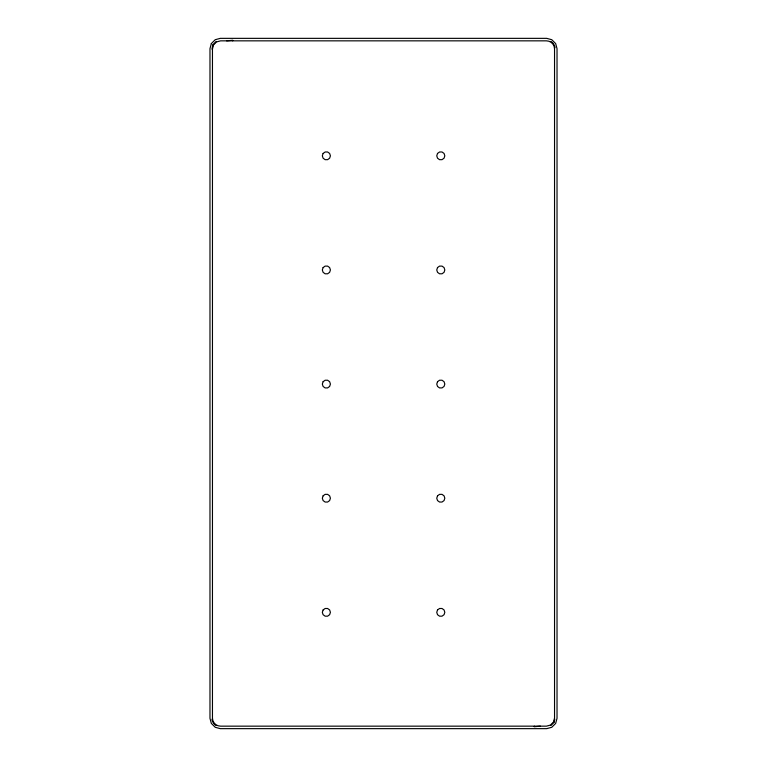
<?xml version="1.0" encoding="UTF-8"?>
<svg xmlns="http://www.w3.org/2000/svg" width="767" height="767" viewBox="0 0 767 767"><rect width="100%" height="100%" fill="white"/><g stroke="black" fill="none" stroke-linecap="round" stroke-linejoin="round"><path stroke-width="1.15" d="M232.698 40.843L232.765 40.258L226.658 40.843M534.302 726.157L534.235 726.742L540.342 726.157M212.171 47.842L213.044 44.591L216.217 41.418M212.459 48.973L213.562 44.879L216.495 41.936L220.599 40.843L546.401 40.843A8.111 8.111 0 0 1 554.541 48.973L554.541 718.027L553.438 722.121L550.505 725.064L546.401 726.157L220.599 726.157A8.111 8.111 0 0 1 212.459 718.027L212.459 48.973L211.874 48.925L212.459 48.935M550.783 725.582L553.956 722.409L554.829 719.158M213.044 44.591L213.562 44.879M553.438 722.121L553.956 722.409M216.217 725.582A8.667 8.667 0 0 1 211.951 719.187M550.783 41.418A8.667 8.667 0 0 1 555.049 47.813M211.328 43.604L209.976 48.666L209.976 718.334L211.328 723.396L215.22 727.289L220.292 728.65L546.708 728.65L551.78 727.289L555.672 723.396L557.024 718.334L557.024 48.666L555.672 43.604L551.78 39.711L546.708 38.35L220.292 38.35L215.22 39.711L211.328 43.604M323.108 153.458L322.332 155.826L323.108 158.203L325.122 159.67L327.624 159.661L329.637 158.194L330.414 155.826L329.637 153.448L327.614 151.981L325.122 151.991L323.108 153.458M323.108 267.578L322.332 269.955L323.108 272.323L325.122 273.79L327.624 273.79L329.637 272.323L330.414 269.946L329.637 267.578L327.614 266.111L325.122 266.111L323.108 267.578M323.108 381.707L322.332 384.075L323.108 386.453L325.122 387.92L327.624 387.91L329.637 386.443L330.414 384.075L329.637 381.698L327.614 380.231L325.122 380.24L323.108 381.707M323.108 495.827L322.332 498.205L323.108 500.573L325.122 502.04L327.624 502.04L329.637 500.573L330.414 498.195L329.637 495.827L327.614 494.36L325.122 494.36L323.108 495.827M437.516 153.458L436.749 155.826L437.526 158.203L439.539 159.67L442.032 159.661L444.055 158.194L444.822 155.826L444.055 153.448L442.032 151.981L439.539 151.991L437.516 153.458M323.108 609.957L322.332 612.325L323.108 614.703L325.122 616.169L327.624 616.169L329.637 614.693L330.414 612.325L329.637 609.947L327.614 608.49L325.122 608.49L323.108 609.957M437.516 267.578L436.749 269.955L437.526 272.323L439.539 273.79L442.032 273.79L444.055 272.323L444.822 269.946L444.055 267.578L442.032 266.111L439.539 266.111L437.516 267.578M437.516 381.707L436.749 384.075L437.526 386.453L439.539 387.92L442.032 387.91L444.055 386.443L444.822 384.075L444.055 381.698L442.032 380.231L439.539 380.24L437.516 381.707M437.516 495.827L436.749 498.205L437.526 500.573L439.539 502.04L442.032 502.04L444.055 500.573L444.822 498.195L444.055 495.827L442.032 494.36L439.539 494.36L437.516 495.827M437.516 609.957L436.749 612.325L437.526 614.703L439.539 616.169L442.032 616.169L444.055 614.693L444.822 612.325L444.055 609.947L442.032 608.49L439.539 608.49L437.516 609.957"/></g></svg>
